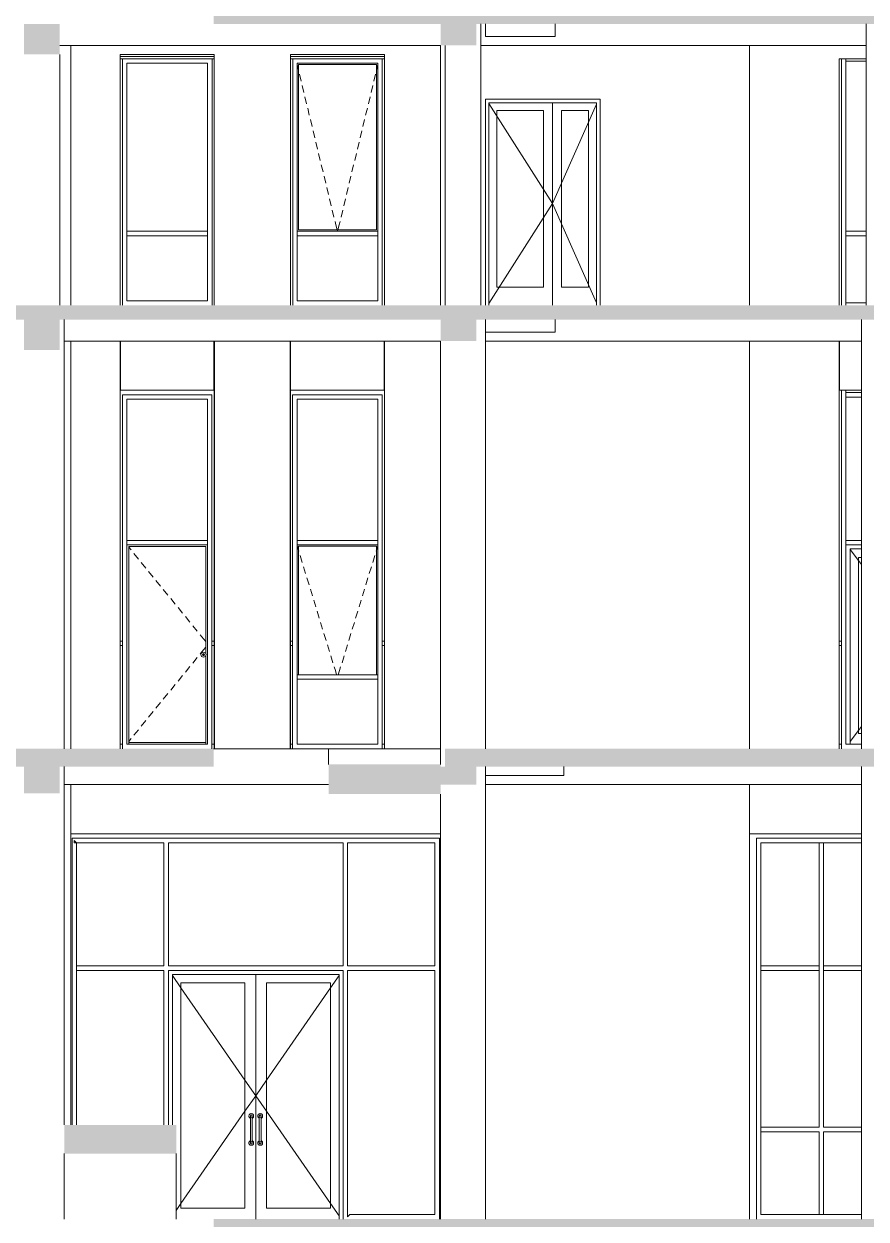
# Model space of a CAD drawing. Header units: millimetres. Extents: x 1499747 to 4230374, y -28481 to 441852.
# Drawn here: x 2360744 to 2370144, y -19785 to -6445 of the extents above; entities that cross this region are included whole.
import ezdxf
from ezdxf.xclip import XClip

# ---------------------------------------------------------------- set-up
doc = ezdxf.new("R2010")
doc.units = ezdxf.units.MM
doc.header["$MEASUREMENT"] = 0
doc.header["$XCLIPFRAME"] = 0
for name, color, linetype, lineweight in [('1 Разрез_23_Витраж где быссейн_Ном._пера__1_Ном._пера__7', 7, 'Continuous', 18), ('1 Разрез_23_Витражные окна_Ном._пера__1_Ном._пера__7', 7, 'Continuous', 18), ('1 Разрез_23_Витражные окна_Ном._пера__92_Ном._пера__233', 233, 'Continuous', 18), ('1 Разрез_23_Выступы_Ном._пера__1_Ном._пера__7', 7, 'Continuous', 18), ('1 Разрез_23_Двери Archicad_Ном._пера__3_Ном._пера__30', 30, 'Continuous', 18), ('1 Разрез_23_Конструктив - Балки_Ном._пера__10_Ном._пера__134', 134, 'Continuous', 18), ('1 Разрез_23_Конструктив - Балки_Ном._пера__7', 7, 'Continuous', 18), ('1 Разрез_23_Конструктив - Колонны_Ном._пера__8_Ном._пера__12', 12, 'Continuous', 18), ('1 Разрез_23_Конструктив - Отвестрия для Шахты в перекрытие_Ном._пера__1_Ном._пера__7', 7, 'Continuous', 18), ('1 Разрез_23_Конструктив - Перекрытия_Ном._пера__1_Ном._пера__7', 7, 'Continuous', 18), ('1 Разрез_23_Конструктив - Перекрытия_Ном._пера__7', 7, 'Continuous', 18), ('1 Разрез_23_Конструктив - Стены Ненесущие Газоблок_Ном._пера__87_Ном._пера__251', 251, 'Continuous', 18), ('1 Разрез_23_Лестница_Ном._пера__7', 7, 'Continuous', 18), ('1 Разрез_23_Лестница_Ном._пера__91_Ном._пера__171', 171, 'Continuous', 18), ('1 Разрез_23_Окна Archicad_Ном._пера__87_Ном._пера__251', 251, 'Continuous', 18)]:
    doc.layers.add(name, color=color, linetype=linetype, lineweight=lineweight)
doc.layers.add('Чертеж и Рисунок', color=7, linetype='Continuous')

# ---------------------------------------------------------------- blocks, each defined once
blk = doc.blocks.new('Чертеж_1_23', base_point=(1274000, 29700))
at = {"layer": '1 Разрез_23_Конструктив - Балки_Ном._пера__7', "linetype": 'Continuous'}
for points in [[(1254542, 21230), (1254542, 20890), (1254942, 20890), (1254942, 21230)], [(1259592, 21230), (1259192, 21230), (1259192, 20990), (1259592, 20990)], [(1254942, 17930), (1254542, 17930), (1254542, 17590), (1254942, 17590)], [(1259592, 17930), (1259192, 17930), (1259192, 17690), (1259592, 17690)], [(1254942, 12940), (1254542, 12940), (1254542, 12640), (1254942, 12640)], [(1259592, 12940), (1259192, 12940), (1259192, 12740), (1259592, 12740)]]:
    blk.add_hatch(color=256, dxfattribs=at).paths.add_polyline_path(points)
at = {"layer": '1 Разрез_23_Конструктив - Перекрытия_Ном._пера__7', "linetype": 'Continuous'}
for points in [[(1256659, 21390), (1256659, 21230), (1277992, 21230), (1277992, 21390)], [(1240392, 18090), (1240392, 17930), (1256659, 17930), (1256659, 18090)], [(1256659, 18090), (1256659, 17930), (1277992, 17930), (1277992, 18090)], [(1240392, 12940), (1256659, 12940), (1256659, 13140), (1240392, 13140)], [(1259242, 13140), (1259242, 12940), (1277991, 12940), (1277991, 13140)], [(1256659, 7890), (1256659, 7690), (1277991, 7690), (1277991, 7890)]]:
    blk.add_hatch(color=256, dxfattribs=at).paths.add_polyline_path(points)
at = {"layer": '1 Разрез_23_Лестница_Ном._пера__7', "linetype": 'Continuous'}
for points in [[(1259192, 12965), (1257942, 12965), (1257942, 12634), (1258042, 12634), (1258467, 12634), (1258667, 12634), (1259092, 12634), (1259192, 12634)], [(1254992, 8940), (1254992, 8620), (1256242, 8620), (1256242, 8940)]]:
    blk.add_hatch(color=256, dxfattribs=at).paths.add_polyline_path(points)
at = {"layer": '1 Разрез_23_Витраж где быссейн_Ном._пера__1_Ном._пера__7', "linetype": 'Continuous'}
for p, q in [((1255616, 14340), (1255641, 14340)), ((1255616, 14290), (1255641, 14290)), ((1256641, 14340), (1256666, 14340)), ((1256641, 14290), (1256666, 14290)), ((1257516, 14340), (1257541, 14340)), ((1257516, 14290), (1257541, 14290)), ((1258541, 14340), (1258566, 14340)), ((1258541, 14290), (1258566, 14290)), ((1263642, 14340), (1263667, 14340)), ((1263642, 14290), (1263667, 14290)), ((1255616, 13190), (1255641, 13190)), ((1256641, 13190), (1256666, 13190)), ((1257516, 13190), (1257541, 13190)), ((1258541, 13190), (1258566, 13190)), ((1263642, 13190), (1263667, 13190))]:
    blk.add_line(p, q, dxfattribs=at)
at = {"layer": '1 Разрез_23_Витражные окна_Ном._пера__1_Ном._пера__7', "linetype": 'Continuous'}
for p, q in [((1255642, 20490), (1255642, 20840)), ((1256142, 20840), (1255642, 20840)), ((1256642, 20840), (1256142, 20840)), ((1256642, 20490), (1256642, 20840)), ((1257542, 20490), (1257542, 20840)), ((1258042, 20840), (1257542, 20840)), ((1258542, 20840), (1258042, 20840)), ((1258542, 20490), (1258542, 20840)), ((1263667, 20840), (1263667, 18890)), ((1263717, 20840), (1263717, 20815)), ((1263717, 20815), (1263942, 20815)), ((1263717, 20815), (1263717, 18915)), ((1255692, 20490), (1255692, 20790)), ((1256142, 20790), (1255692, 20790)), ((1256592, 20790), (1256142, 20790)), ((1256592, 20490), (1256592, 20790)), ((1257592, 20490), (1257592, 20790)), ((1258042, 20790), (1257592, 20790)), ((1257607, 20775), (1258477, 20775)), ((1257607, 18930), (1257607, 20775)), ((1258492, 20790), (1258042, 20790)), ((1258477, 20775), (1258477, 18930)), ((1258492, 20490), (1258492, 20790)), ((1255642, 19090), (1255642, 20490)), ((1255692, 19090), (1255692, 20490)), ((1256592, 19090), (1256592, 20490)), ((1256642, 19090), (1256642, 20490)), ((1257542, 19090), (1257542, 20490)), ((1257592, 19090), (1257592, 20490)), ((1258492, 19090), (1258492, 20490)), ((1258542, 19090), (1258542, 20490)), ((1255642, 18890), (1255642, 19090)), ((1255692, 18915), (1255692, 19090)), ((1256592, 18890), (1256592, 19090)), ((1256642, 18890), (1256642, 19090)), ((1257542, 18890), (1257542, 19090)), ((1257592, 18915), (1257592, 19090)), ((1258492, 18890), (1258492, 19090)), ((1258542, 18890), (1258542, 19090)), ((1255642, 18090), (1255642, 18890)), ((1255692, 18890), (1255692, 18915)), ((1255692, 18915), (1256142, 18915)), ((1255692, 18865), (1255692, 18890)), ((1255692, 18865), (1256142, 18865)), ((1255692, 18140), (1255692, 18865)), ((1256142, 18915), (1256592, 18915)), ((1256142, 18865), (1256592, 18865)), ((1256592, 18140), (1256592, 18890)), ((1256642, 18090), (1256642, 18890)), ((1257542, 18090), (1257542, 18890)), ((1257592, 18890), (1257592, 18915)), ((1257592, 18915), (1258042, 18915)), ((1257592, 18865), (1257592, 18890)), ((1257592, 18865), (1258042, 18865)), ((1257592, 18140), (1257592, 18865)), ((1258477, 18930), (1257607, 18930)), ((1258042, 18915), (1258492, 18915)), ((1258042, 18865), (1258492, 18865)), ((1258492, 18140), (1258492, 18890)), ((1258542, 18090), (1258542, 18890)), ((1263667, 18890), (1263667, 18090)), ((1263942, 18915), (1263717, 18915)), ((1263717, 18915), (1263717, 18890)), ((1263717, 18890), (1263717, 18865)), ((1263717, 18865), (1263717, 18115)), ((1263942, 18865), (1263717, 18865)), ((1255692, 18140), (1256142, 18140)), ((1256142, 18140), (1256592, 18140)), ((1257592, 18140), (1258042, 18140)), ((1258042, 18140), (1258492, 18140)), ((1263942, 18115), (1263717, 18115)), ((1263717, 18115), (1263717, 18090)), ((1255641, 17090), (1256550, 17090)), ((1255641, 17090), (1255641, 15440)), ((1256550, 17090), (1256641, 17090)), ((1256641, 15440), (1256641, 17090)), ((1257541, 17090), (1258541, 17090)), ((1257541, 15440), (1257541, 17090)), ((1258541, 15440), (1258541, 17090)), ((1263667, 17140), (1263667, 17090)), ((1263667, 17090), (1263667, 15440)), ((1263717, 17140), (1263717, 17115)), ((1263717, 17115), (1263892, 17115)), ((1263717, 17115), (1263717, 17090)), ((1263717, 17090), (1263717, 17065)), ((1255691, 17040), (1256550, 17040)), ((1255691, 17040), (1255691, 15465)), ((1256550, 17040), (1256591, 17040)), ((1256591, 15465), (1256591, 17040)), ((1257591, 17040), (1258491, 17040)), ((1257591, 15465), (1257591, 17040)), ((1258491, 15465), (1258491, 17040)), ((1263717, 17065), (1263892, 17065)), ((1263717, 17065), (1263717, 15465)), ((1255641, 15440), (1255641, 13140)), ((1256550, 15465), (1255691, 15465)), ((1255691, 15465), (1255691, 15440)), ((1255691, 15440), (1255691, 15415)), ((1255691, 15415), (1255691, 13190)), ((1256550, 15415), (1255691, 15415)), ((1255711, 13190), (1255711, 15395)), ((1255711, 15395), (1256571, 15395)), ((1256591, 15465), (1256550, 15465)), ((1256591, 15415), (1256550, 15415)), ((1256571, 15395), (1256571, 14201)), ((1256591, 15440), (1256591, 15465)), ((1256591, 15415), (1256591, 15440)), ((1256591, 13190), (1256591, 15415)), ((1256641, 13140), (1256641, 15440)), ((1257541, 13940), (1257541, 15440)), ((1257591, 15440), (1257591, 15465)), ((1257591, 15465), (1258491, 15465)), ((1257591, 15415), (1257591, 15440)), ((1257591, 13940), (1257591, 15415)), ((1257591, 15415), (1258491, 15415)), ((1257606, 15400), (1258476, 15400)), ((1257606, 13965), (1257606, 15400)), ((1258476, 15400), (1258476, 13965)), ((1258491, 15440), (1258491, 15465)), ((1258491, 15415), (1258491, 15440)), ((1258491, 13965), (1258491, 15415)), ((1258541, 13940), (1258541, 15440)), ((1263667, 15440), (1263667, 13140)), ((1263717, 15465), (1263892, 15465)), ((1263717, 15465), (1263717, 15440)), ((1263717, 15440), (1263717, 15415)), ((1263717, 15415), (1263717, 13190)), ((1263717, 15415), (1263892, 15415)), ((1263762, 13190), (1263762, 15370)), ((1263762, 15370), (1263892, 15370)), ((1263857, 15275), (1263892, 15275)), ((1263857, 13310), (1263857, 15275)), ((1256517, 14190), (1256525, 14211)), ((1256525, 14169), (1256517, 14190)), ((1256525, 14211), (1256546, 14219)), ((1256546, 14160), (1256525, 14169)), ((1256535, 14190), (1256538, 14198)), ((1256538, 14182), (1256535, 14190)), ((1256536, 14190), (1256539, 14197)), ((1256539, 14182), (1256536, 14190)), ((1256538, 14198), (1256546, 14201)), ((1256546, 14178), (1256538, 14182)), ((1256539, 14197), (1256545, 14200)), ((1256545, 14180), (1256539, 14182)), ((1256545, 14200), (1256546, 14200)), ((1256545, 14197), (1256545, 14200)), ((1256545, 14200), (1256545, 14200)), ((1256545, 14200), (1256548, 14200)), ((1256545, 14190), (1256545, 14197)), ((1256545, 14183), (1256545, 14190)), ((1256545, 14180), (1256545, 14183)), ((1256546, 14179), (1256545, 14180)), ((1256545, 14180), (1256545, 14180)), ((1256545, 14180), (1256548, 14180)), ((1256546, 14219), (1256567, 14211)), ((1256546, 14201), (1256554, 14198)), ((1256546, 14200), (1256548, 14200)), ((1256554, 14182), (1256546, 14178)), ((1256548, 14180), (1256546, 14179)), ((1256567, 14169), (1256546, 14160)), ((1256548, 14200), (1256554, 14197)), ((1256548, 14197), (1256548, 14200)), ((1256548, 14200), (1256548, 14200)), ((1256548, 14190), (1256548, 14197)), ((1256548, 14183), (1256548, 14190)), ((1256548, 14180), (1256548, 14183)), ((1256554, 14182), (1256548, 14180)), ((1256548, 14180), (1256548, 14180)), ((1256554, 14198), (1256558, 14190)), ((1256554, 14197), (1256557, 14190)), ((1256557, 14190), (1256554, 14182)), ((1256558, 14190), (1256554, 14182)), ((1256567, 14211), (1256576, 14190)), ((1256576, 14190), (1256567, 14169)), ((1256571, 14178), (1256571, 13190)), ((1257541, 13140), (1257541, 13940)), ((1258491, 13965), (1257591, 13965)), ((1257591, 13190), (1257591, 13940)), ((1258491, 13915), (1257591, 13915)), ((1258491, 13940), (1258491, 13965)), ((1258491, 13915), (1258491, 13940)), ((1258491, 13190), (1258491, 13915)), ((1258541, 13140), (1258541, 13940)), ((1256571, 13210), (1255711, 13210)), ((1263892, 13310), (1263857, 13310)), ((1255691, 13190), (1256550, 13190)), ((1256550, 13190), (1256591, 13190)), ((1257591, 13190), (1258491, 13190)), ((1263717, 13190), (1263892, 13190)), ((1255079, 12140), (1255104, 12140)), ((1255079, 12140), (1255079, 10690)), ((1255104, 12140), (1255924, 12140)), ((1255924, 12140), (1256129, 12140)), ((1256129, 12140), (1256744, 12140)), ((1256744, 12140), (1257564, 12140)), ((1257564, 12140), (1258129, 12140)), ((1258129, 12140), (1258384, 12140)), ((1258384, 12140), (1259179, 12140)), ((1259179, 10690), (1259179, 12140)), ((1262717, 11190), (1262717, 12140)), ((1263442, 12140), (1262717, 12140)), ((1263892, 12140), (1263442, 12140)), ((1255104, 12115), (1255104, 12090)), ((1255104, 12115), (1255129, 12090)), ((1255104, 12090), (1255129, 12090)), ((1255129, 12090), (1255924, 12090)), ((1255129, 12090), (1255129, 10715)), ((1255924, 12090), (1256104, 12090)), ((1256104, 12090), (1256104, 10715)), ((1256154, 12090), (1256744, 12090)), ((1256154, 12090), (1256154, 10715)), ((1256744, 12090), (1257564, 12090)), ((1257564, 12090), (1258104, 12090)), ((1258104, 12090), (1258104, 10715)), ((1258154, 12090), (1258384, 12090)), ((1258154, 12090), (1258154, 10715)), ((1258384, 12090), (1259129, 12090)), ((1259129, 10715), (1259129, 12090)), ((1262767, 11190), (1262767, 12090)), ((1263417, 12090), (1262767, 12090)), ((1263442, 12090), (1263417, 12090)), ((1263417, 11190), (1263417, 12090)), ((1263467, 12090), (1263442, 12090)), ((1263467, 11190), (1263467, 12090)), ((1263892, 12090), (1263467, 12090)), ((1262717, 10690), (1262717, 11190)), ((1262767, 10715), (1262767, 11190)), ((1263417, 10715), (1263417, 11190)), ((1263467, 10715), (1263467, 11190)), ((1255079, 10690), (1255079, 10155)), ((1255129, 10715), (1255129, 10690)), ((1255129, 10715), (1255924, 10715)), ((1255129, 10690), (1255129, 10665)), ((1255924, 10715), (1256104, 10715)), ((1256154, 10715), (1256744, 10715)), ((1256744, 10715), (1257564, 10715)), ((1257564, 10715), (1258104, 10715)), ((1258154, 10715), (1258384, 10715)), ((1258384, 10715), (1259129, 10715)), ((1259179, 10155), (1259179, 10690)), ((1262717, 10290), (1262717, 10690)), ((1262767, 10690), (1262767, 10715)), ((1262767, 10715), (1263417, 10715)), ((1262767, 10665), (1262767, 10690)), ((1263417, 10690), (1263417, 10715)), ((1263417, 10665), (1263417, 10690)), ((1263467, 10690), (1263467, 10715)), ((1263467, 10715), (1263892, 10715)), ((1263467, 10665), (1263467, 10690)), ((1255129, 10665), (1255129, 10155)), ((1255129, 10665), (1255924, 10665)), ((1255924, 10665), (1256104, 10665)), ((1256104, 10665), (1256104, 10155)), ((1256154, 10665), (1256744, 10665)), ((1256154, 10665), (1256154, 10155)), ((1256199, 8940), (1256199, 10620)), ((1256199, 10620), (1258059, 10620)), ((1256744, 10665), (1257564, 10665)), ((1257129, 10620), (1257129, 7890)), ((1257564, 10665), (1258104, 10665)), ((1258059, 10620), (1258059, 7890)), ((1258104, 10155), (1258104, 10665)), ((1258154, 10665), (1258384, 10665)), ((1258154, 10155), (1258154, 10665)), ((1258384, 10665), (1259129, 10665)), ((1259129, 10155), (1259129, 10665)), ((1262767, 10665), (1263417, 10665)), ((1262767, 10290), (1262767, 10665)), ((1263417, 10290), (1263417, 10665)), ((1263467, 10290), (1263467, 10665)), ((1263467, 10665), (1263892, 10665)), ((1256294, 10525), (1257009, 10525)), ((1256294, 8010), (1256294, 10525)), ((1257009, 10525), (1257009, 8010)), ((1257249, 8010), (1257249, 10525)), ((1257249, 10525), (1257964, 10525)), ((1257964, 10525), (1257964, 8010)), ((1262717, 8890), (1262717, 10290)), ((1262767, 8915), (1262767, 10290)), ((1263417, 8915), (1263417, 10290)), ((1263467, 8915), (1263467, 10290)), ((1255079, 10155), (1255079, 9685)), ((1255129, 10155), (1255129, 9685)), ((1256104, 10155), (1256104, 9685)), ((1256154, 10155), (1256154, 9685)), ((1258104, 9685), (1258104, 10155)), ((1258154, 9685), (1258154, 10155)), ((1259129, 9685), (1259129, 10155)), ((1259179, 9685), (1259179, 10155)), ((1255079, 9685), (1255079, 8940)), ((1255129, 9685), (1255129, 8940)), ((1256104, 9685), (1256104, 8940)), ((1256154, 9685), (1256154, 8940)), ((1258104, 9685), (1258104, 8395)), ((1258154, 9685), (1258154, 8395)), ((1259129, 8395), (1259129, 9685)), ((1259179, 8395), (1259179, 9685)), ((1257052, 9040), (1257053, 9044)), ((1257053, 9035), (1257052, 9040)), ((1257053, 9044), (1257054, 9049)), ((1257054, 9030), (1257053, 9035)), ((1257054, 9049), (1257056, 9053)), ((1257056, 9026), (1257054, 9030)), ((1257056, 9053), (1257058, 9057)), ((1257058, 9022), (1257056, 9026)), ((1257058, 9057), (1257062, 9060)), ((1257062, 9019), (1257058, 9022)), ((1257062, 9060), (1257066, 9063)), ((1257066, 9016), (1257062, 9019)), ((1257066, 9063), (1257070, 9065)), ((1257069, 9015), (1257066, 9016)), ((1257070, 9043), (1257069, 9041)), ((1257069, 9041), (1257069, 9040)), ((1257069, 9025), (1257069, 9040)), ((1257069, 8755), (1257069, 9025)), ((1257070, 9065), (1257074, 9066)), ((1257071, 9046), (1257070, 9045)), ((1257070, 9045), (1257070, 9043)), ((1257071, 9027), (1257070, 9027)), ((1257070, 9027), (1257070, 9026)), ((1257073, 9047), (1257071, 9046)), ((1257073, 9028), (1257071, 9027)), ((1257074, 9048), (1257073, 9047)), ((1257074, 9028), (1257073, 9028)), ((1257074, 9066), (1257079, 9067)), ((1257076, 9049), (1257074, 9048)), ((1257076, 9029), (1257074, 9028)), ((1257077, 9049), (1257076, 9049)), ((1257077, 9029), (1257076, 9029)), ((1257079, 9050), (1257077, 9049)), ((1257079, 9029), (1257077, 9029)), ((1257079, 9067), (1257084, 9066)), ((1257081, 9049), (1257079, 9050)), ((1257081, 9029), (1257079, 9029)), ((1257083, 9049), (1257081, 9049)), ((1257083, 9029), (1257081, 9029)), ((1257084, 9048), (1257083, 9049)), ((1257084, 9028), (1257083, 9029)), ((1257084, 9066), (1257088, 9065)), ((1257086, 9047), (1257084, 9048)), ((1257086, 9028), (1257084, 9028)), ((1257087, 9046), (1257086, 9047)), ((1257087, 9027), (1257086, 9028)), ((1257088, 9045), (1257087, 9046)), ((1257088, 9027), (1257087, 9027)), ((1257088, 9065), (1257093, 9063)), ((1257089, 9043), (1257088, 9045)), ((1257089, 9026), (1257088, 9027)), ((1257089, 9041), (1257089, 9043)), ((1257089, 9040), (1257089, 9041)), ((1257089, 9025), (1257089, 9040)), ((1257089, 8755), (1257089, 9025)), ((1257093, 9016), (1257089, 9015)), ((1257093, 9063), (1257096, 9060)), ((1257096, 9019), (1257093, 9016)), ((1257096, 9060), (1257100, 9057)), ((1257100, 9022), (1257096, 9019)), ((1257100, 9057), (1257103, 9053)), ((1257103, 9026), (1257100, 9022)), ((1257103, 9053), (1257104, 9049)), ((1257104, 9030), (1257103, 9026)), ((1257104, 9049), (1257106, 9044)), ((1257106, 9035), (1257104, 9030)), ((1257106, 9044), (1257106, 9040)), ((1257106, 9040), (1257106, 9035)), ((1257153, 9044), (1257152, 9040)), ((1257152, 9040), (1257153, 9035)), ((1257154, 9049), (1257153, 9044)), ((1257153, 9035), (1257154, 9030)), ((1257156, 9053), (1257154, 9049)), ((1257154, 9030), (1257156, 9026)), ((1257158, 9057), (1257156, 9053)), ((1257156, 9026), (1257158, 9022)), ((1257162, 9060), (1257158, 9057)), ((1257158, 9022), (1257162, 9019)), ((1257166, 9063), (1257162, 9060)), ((1257162, 9019), (1257166, 9016)), ((1257170, 9065), (1257166, 9063)), ((1257166, 9016), (1257169, 9015)), ((1257169, 9041), (1257170, 9043)), ((1257169, 9040), (1257169, 9041)), ((1257169, 9025), (1257169, 9040)), ((1257169, 8755), (1257169, 9025)), ((1257174, 9066), (1257170, 9065)), ((1257170, 9045), (1257171, 9046)), ((1257170, 9043), (1257170, 9045)), ((1257170, 9026), (1257170, 9027)), ((1257170, 9027), (1257171, 9027)), ((1257171, 9046), (1257173, 9047)), ((1257171, 9027), (1257173, 9028)), ((1257173, 9047), (1257174, 9048)), ((1257173, 9028), (1257174, 9028)), ((1257179, 9067), (1257174, 9066)), ((1257174, 9048), (1257176, 9049)), ((1257174, 9028), (1257176, 9029)), ((1257176, 9049), (1257177, 9049)), ((1257176, 9029), (1257177, 9029)), ((1257177, 9049), (1257179, 9050)), ((1257177, 9029), (1257179, 9029)), ((1257184, 9066), (1257179, 9067)), ((1257179, 9050), (1257181, 9049)), ((1257179, 9029), (1257181, 9029)), ((1257181, 9049), (1257183, 9049)), ((1257181, 9029), (1257183, 9029)), ((1257183, 9049), (1257184, 9048)), ((1257183, 9029), (1257184, 9028)), ((1257188, 9065), (1257184, 9066)), ((1257184, 9048), (1257186, 9047)), ((1257184, 9028), (1257186, 9028)), ((1257186, 9047), (1257187, 9046)), ((1257186, 9028), (1257187, 9027)), ((1257187, 9046), (1257188, 9045)), ((1257187, 9027), (1257188, 9027)), ((1257193, 9063), (1257188, 9065)), ((1257188, 9045), (1257189, 9043)), ((1257188, 9027), (1257189, 9026)), ((1257189, 9043), (1257189, 9041)), ((1257189, 9041), (1257189, 9040)), ((1257189, 9025), (1257189, 9040)), ((1257189, 8755), (1257189, 9025)), ((1257189, 9015), (1257193, 9016)), ((1257196, 9060), (1257193, 9063)), ((1257193, 9016), (1257196, 9019)), ((1257200, 9057), (1257196, 9060)), ((1257196, 9019), (1257200, 9022)), ((1257203, 9053), (1257200, 9057)), ((1257200, 9022), (1257203, 9026)), ((1257204, 9049), (1257203, 9053)), ((1257203, 9026), (1257204, 9030)), ((1257206, 9044), (1257204, 9049)), ((1257204, 9030), (1257206, 9035)), ((1257206, 9040), (1257206, 9044)), ((1257206, 9035), (1257206, 9040)), ((1262717, 7890), (1262717, 8890)), ((1262767, 8890), (1262767, 8915)), ((1262767, 8915), (1263417, 8915)), ((1262767, 8865), (1262767, 8890)), ((1262767, 7940), (1262767, 8865)), ((1262767, 8865), (1263417, 8865)), ((1263417, 7940), (1263417, 8865)), ((1263467, 8915), (1263892, 8915)), ((1263467, 7940), (1263467, 8865)), ((1263467, 8865), (1263892, 8865)), ((1257052, 8740), (1257053, 8744)), ((1257053, 8735), (1257052, 8740)), ((1257053, 8744), (1257054, 8749)), ((1257054, 8730), (1257053, 8735)), ((1257054, 8749), (1257056, 8753)), ((1257056, 8726), (1257054, 8730)), ((1257056, 8753), (1257058, 8757)), ((1257058, 8722), (1257056, 8726)), ((1257058, 8757), (1257062, 8760)), ((1257062, 8719), (1257058, 8722)), ((1257062, 8760), (1257066, 8763)), ((1257066, 8716), (1257062, 8719)), ((1257066, 8763), (1257069, 8765)), ((1257070, 8714), (1257066, 8716)), ((1257069, 8740), (1257069, 8755)), ((1257069, 8738), (1257069, 8740)), ((1257070, 8736), (1257069, 8738)), ((1257071, 8752), (1257070, 8753)), ((1257070, 8753), (1257070, 8753)), ((1257070, 8735), (1257070, 8736)), ((1257071, 8733), (1257070, 8735)), ((1257074, 8713), (1257070, 8714)), ((1257073, 8751), (1257071, 8752)), ((1257073, 8732), (1257071, 8733)), ((1257074, 8751), (1257073, 8751)), ((1257074, 8731), (1257073, 8732)), ((1257076, 8751), (1257074, 8751)), ((1257076, 8730), (1257074, 8731)), ((1257079, 8713), (1257074, 8713)), ((1257077, 8751), (1257076, 8751)), ((1257077, 8730), (1257076, 8730)), ((1257079, 8751), (1257077, 8751)), ((1257079, 8730), (1257077, 8730)), ((1257081, 8751), (1257079, 8751)), ((1257081, 8730), (1257079, 8730)), ((1257084, 8713), (1257079, 8713)), ((1257083, 8751), (1257081, 8751)), ((1257083, 8730), (1257081, 8730)), ((1257084, 8751), (1257083, 8751)), ((1257084, 8731), (1257083, 8730)), ((1257086, 8751), (1257084, 8751)), ((1257086, 8732), (1257084, 8731)), ((1257088, 8714), (1257084, 8713)), ((1257087, 8752), (1257086, 8751)), ((1257087, 8733), (1257086, 8732)), ((1257088, 8753), (1257087, 8752)), ((1257088, 8735), (1257087, 8733)), ((1257089, 8753), (1257088, 8753)), ((1257089, 8736), (1257088, 8735)), ((1257093, 8716), (1257088, 8714)), ((1257089, 8765), (1257093, 8763)), ((1257089, 8740), (1257089, 8755)), ((1257089, 8740), (1257089, 8738)), ((1257089, 8738), (1257089, 8736)), ((1257093, 8763), (1257096, 8760)), ((1257096, 8719), (1257093, 8716)), ((1257096, 8760), (1257100, 8757)), ((1257100, 8722), (1257096, 8719)), ((1257100, 8757), (1257103, 8753)), ((1257103, 8726), (1257100, 8722)), ((1257103, 8753), (1257104, 8749)), ((1257104, 8730), (1257103, 8726)), ((1257104, 8749), (1257106, 8744)), ((1257106, 8735), (1257104, 8730)), ((1257106, 8744), (1257106, 8740)), ((1257106, 8740), (1257106, 8735)), ((1257153, 8744), (1257152, 8740)), ((1257152, 8740), (1257153, 8735)), ((1257154, 8749), (1257153, 8744)), ((1257153, 8735), (1257154, 8730)), ((1257156, 8753), (1257154, 8749)), ((1257154, 8730), (1257156, 8726)), ((1257158, 8757), (1257156, 8753)), ((1257156, 8726), (1257158, 8722)), ((1257162, 8760), (1257158, 8757)), ((1257158, 8722), (1257162, 8719)), ((1257166, 8763), (1257162, 8760)), ((1257162, 8719), (1257166, 8716)), ((1257169, 8765), (1257166, 8763)), ((1257166, 8716), (1257170, 8714)), ((1257169, 8740), (1257169, 8755)), ((1257169, 8740), (1257169, 8738)), ((1257169, 8738), (1257170, 8736)), ((1257170, 8753), (1257170, 8753)), ((1257170, 8753), (1257171, 8752)), ((1257170, 8736), (1257170, 8735)), ((1257170, 8735), (1257171, 8733)), ((1257170, 8714), (1257174, 8713)), ((1257171, 8752), (1257173, 8751)), ((1257171, 8733), (1257173, 8732)), ((1257173, 8751), (1257174, 8751)), ((1257173, 8732), (1257174, 8731)), ((1257174, 8751), (1257176, 8751)), ((1257174, 8731), (1257176, 8730)), ((1257174, 8713), (1257179, 8713)), ((1257176, 8751), (1257177, 8751)), ((1257176, 8730), (1257177, 8730)), ((1257177, 8751), (1257179, 8751)), ((1257177, 8730), (1257179, 8730)), ((1257179, 8751), (1257181, 8751)), ((1257179, 8730), (1257181, 8730)), ((1257179, 8713), (1257184, 8713)), ((1257181, 8751), (1257183, 8751)), ((1257181, 8730), (1257183, 8730)), ((1257183, 8751), (1257184, 8751)), ((1257183, 8730), (1257184, 8731)), ((1257184, 8751), (1257186, 8751)), ((1257184, 8731), (1257186, 8732)), ((1257184, 8713), (1257188, 8714)), ((1257186, 8751), (1257187, 8752)), ((1257186, 8732), (1257187, 8733)), ((1257187, 8752), (1257188, 8753)), ((1257187, 8733), (1257188, 8735)), ((1257188, 8753), (1257189, 8753)), ((1257188, 8735), (1257189, 8736)), ((1257188, 8714), (1257193, 8716)), ((1257193, 8763), (1257189, 8765)), ((1257189, 8740), (1257189, 8755)), ((1257189, 8738), (1257189, 8740)), ((1257189, 8736), (1257189, 8738)), ((1257196, 8760), (1257193, 8763)), ((1257193, 8716), (1257196, 8719)), ((1257200, 8757), (1257196, 8760)), ((1257196, 8719), (1257200, 8722)), ((1257203, 8753), (1257200, 8757)), ((1257200, 8722), (1257203, 8726)), ((1257204, 8749), (1257203, 8753)), ((1257203, 8726), (1257204, 8730)), ((1257206, 8744), (1257204, 8749)), ((1257204, 8730), (1257206, 8735)), ((1257206, 8740), (1257206, 8744)), ((1257206, 8735), (1257206, 8740)), ((1258104, 8395), (1258104, 7890)), ((1258154, 8395), (1258154, 7915)), ((1259129, 7940), (1259129, 8395)), ((1259179, 7890), (1259179, 8395)), ((1257009, 8010), (1256294, 8010)), ((1257964, 8010), (1257249, 8010)), ((1258154, 7915), (1258179, 7940)), ((1258154, 7925), (1258164, 7925)), ((1258179, 7940), (1258384, 7940)), ((1258384, 7940), (1259129, 7940)), ((1262767, 7940), (1263417, 7940)), ((1263417, 7940), (1263442, 7940)), ((1263442, 7940), (1263467, 7940)), ((1263467, 7940), (1263892, 7940))]:
    blk.add_line(p, q, dxfattribs=at)
at = {"layer": '1 Разрез_23_Витражные окна_Ном._пера__92_Ном._пера__233', "linetype": 'Continuous'}
for p, q in [((1257592, 20774), (1257605, 20717)), ((1258492, 20774), (1258478, 20717)), ((1257617, 20668), (1257636, 20591)), ((1258466, 20668), (1258447, 20591)), ((1257648, 20542), (1257666, 20464)), ((1257678, 20416), (1257697, 20338)), ((1258405, 20416), (1258386, 20338)), ((1258436, 20542), (1258417, 20464)), ((1257709, 20289), (1257727, 20211)), ((1258375, 20289), (1258356, 20211)), ((1257739, 20163), (1257758, 20085)), ((1258344, 20163), (1258325, 20085)), ((1257770, 20036), (1257788, 19959)), ((1258314, 20036), (1258295, 19959)), ((1257800, 19910), (1257819, 19832)), ((1258283, 19910), (1258264, 19832)), ((1257831, 19784), (1257849, 19706)), ((1258253, 19784), (1258234, 19706)), ((1257861, 19657), (1257880, 19580)), ((1258222, 19657), (1258203, 19580)), ((1257892, 19531), (1257910, 19453)), ((1258192, 19531), (1258173, 19453)), ((1257922, 19405), (1257941, 19327)), ((1258161, 19405), (1258142, 19327)), ((1257953, 19278), (1257971, 19200)), ((1258131, 19278), (1258112, 19200)), ((1257983, 19152), (1258002, 19074)), ((1258100, 19152), (1258081, 19074)), ((1258014, 19025), (1258023, 18987)), ((1258023, 18987), (1258037, 18930)), ((1258060, 18987), (1258046, 18930)), ((1258070, 19025), (1258060, 18987)), ((1258037, 18930), (1258040, 18915)), ((1258046, 18930), (1258043, 18915)), ((1255711, 15389), (1255737, 15358)), ((1257591, 15403), (1257606, 15354)), ((1257606, 15354), (1257610, 15343)), ((1258476, 15354), (1258473, 15343)), ((1258491, 15403), (1258476, 15354)), ((1263762, 15363), (1263857, 15241)), ((1255769, 15319), (1255819, 15257)), ((1255851, 15218), (1255901, 15156)), ((1257624, 15295), (1257648, 15219)), ((1258458, 15295), (1258435, 15219)), ((1263857, 15241), (1263892, 15196)), ((1255933, 15117), (1255984, 15056)), ((1257662, 15171), (1257686, 15095)), ((1258420, 15171), (1258397, 15095)), ((1256015, 15017), (1256066, 14955)), ((1257700, 15047), (1257724, 14970)), ((1258382, 15047), (1258359, 14970)), ((1256097, 14916), (1256148, 14854)), ((1256180, 14815), (1256230, 14753)), ((1257739, 14922), (1257762, 14846)), ((1258344, 14922), (1258320, 14846)), ((1256262, 14715), (1256312, 14653)), ((1257777, 14798), (1257800, 14722)), ((1258306, 14798), (1258282, 14722)), ((1256344, 14614), (1256395, 14552)), ((1257815, 14674), (1257838, 14597)), ((1257853, 14550), (1257876, 14473)), ((1258230, 14550), (1258206, 14473)), ((1258268, 14674), (1258244, 14597)), ((1256426, 14513), (1256477, 14451)), ((1256508, 14412), (1256546, 14367)), ((1257891, 14425), (1257914, 14349)), ((1258192, 14425), (1258168, 14349)), ((1256546, 14367), (1256571, 14335)), ((1256546, 14243), (1256571, 14274)), ((1257929, 14301), (1257952, 14224)), ((1258153, 14301), (1258130, 14224)), ((1256426, 14096), (1256477, 14158)), ((1256508, 14197), (1256546, 14243)), ((1257967, 14177), (1257990, 14100)), ((1258115, 14177), (1258092, 14100)), ((1256344, 13995), (1256395, 14057)), ((1258005, 14052), (1258018, 14011)), ((1258018, 14011), (1258032, 13965)), ((1258065, 14011), (1258050, 13965)), ((1258077, 14052), (1258065, 14011)), ((1256262, 13895), (1256312, 13957)), ((1256097, 13693), (1256148, 13755)), ((1256180, 13794), (1256230, 13856)), ((1256015, 13593), (1256066, 13654)), ((1255933, 13492), (1255984, 13554)), ((1255769, 13290), (1255819, 13352)), ((1255851, 13391), (1255901, 13453)), ((1263762, 13222), (1263857, 13343)), ((1263857, 13343), (1263892, 13388)), ((1255711, 13220), (1255737, 13252)), ((1256199, 10609), (1256294, 10472)), ((1258059, 10609), (1257964, 10472)), ((1256294, 10472), (1257009, 9440)), ((1257964, 10472), (1257249, 9440)), ((1257009, 9440), (1257129, 9267)), ((1257249, 9440), (1257129, 9267)), ((1257009, 9094), (1257129, 9267)), ((1257249, 9094), (1257129, 9267)), ((1256294, 8063), (1257009, 9094)), ((1257964, 8063), (1257249, 9094)), ((1256242, 7987), (1256294, 8063)), ((1258059, 7926), (1257964, 8063))]:
    blk.add_line(p, q, dxfattribs=at)
at = {"layer": '1 Разрез_23_Выступы_Ном._пера__1_Ном._пера__7', "linetype": 'Continuous'}
for p, q in [((1256667, 20867), (1255617, 20867)), ((1255642, 20840), (1255617, 20840)), ((1256667, 20840), (1256642, 20840)), ((1258567, 20867), (1257517, 20867)), ((1257542, 20840), (1257517, 20840)), ((1258567, 20840), (1258542, 20840))]:
    blk.add_line(p, q, dxfattribs=at)
at = {"layer": '1 Разрез_23_Двери Archicad_Ном._пера__3_Ном._пера__30', "linetype": 'Continuous'}
for p, q in [((1259692, 20390), (1260972, 20390)), ((1259732, 20350), (1259732, 18090)), ((1260932, 20350), (1259732, 20350)), ((1259732, 20343), (1260442, 19226)), ((1260442, 20350), (1260442, 18090)), ((1260932, 20334), (1260442, 19226)), ((1260932, 18090), (1260932, 20350)), ((1260972, 20390), (1260972, 20350)), ((1260972, 20350), (1260972, 18090)), ((1259820, 18290), (1259820, 20262)), ((1259820, 20262), (1260342, 20262)), ((1260342, 20262), (1260342, 18290)), ((1260542, 20262), (1260542, 18290)), ((1260844, 20262), (1260542, 20262)), ((1260844, 18290), (1260844, 20262)), ((1259732, 18109), (1260442, 19226)), ((1260932, 18117), (1260442, 19226)), ((1260342, 18290), (1259820, 18290)), ((1260542, 18290), (1260844, 18290))]:
    blk.add_line(p, q, dxfattribs=at)
at = {"layer": '1 Разрез_23_Конструктив - Балки_Ном._пера__10_Ном._пера__134', "linetype": 'Continuous'}
for p, q in [((1256659, 20990), (1254942, 20990)), ((1256659, 20990), (1259192, 20990)), ((1259642, 20990), (1263942, 20990)), ((1256659, 17690), (1254992, 17690)), ((1256659, 17690), (1259192, 17690)), ((1259692, 17690), (1263892, 17690)), ((1256659, 12740), (1254992, 12740)), ((1256659, 12740), (1257942, 12740)), ((1259692, 12740), (1263892, 12740))]:
    blk.add_line(p, q, dxfattribs=at)
at = {"layer": '1 Разрез_23_Конструктив - Колонны_Ном._пера__8_Ном._пера__12', "linetype": 'Continuous'}
for p, q in [((1259642, 18090), (1259642, 21230)), ((1263942, 18090), (1263942, 21230)), ((1255067, 18090), (1255067, 20990)), ((1259192, 18090), (1259192, 20990)), ((1259242, 18090), (1259242, 20990)), ((1262642, 18090), (1262642, 20990)), ((1254942, 18090), (1254942, 20890)), ((1259692, 18090), (1259692, 20390)), ((1254992, 13140), (1254992, 17930)), ((1263892, 13140), (1263892, 17930)), ((1259692, 13140), (1259692, 17790)), ((1255067, 13140), (1255067, 17690)), ((1259192, 13140), (1259192, 17690)), ((1262642, 13140), (1262642, 17690)), ((1254992, 8940), (1254992, 12940)), ((1259692, 7890), (1259692, 12940)), ((1263892, 7890), (1263892, 12940)), ((1255067, 8940), (1255067, 12740)), ((1262642, 7890), (1262642, 12740)), ((1259192, 7890), (1259192, 12634))]:
    blk.add_line(p, q, dxfattribs=at)
at = {"layer": '1 Разрез_23_Конструктив - Отвестрия для Шахты в перекрытие_Ном._пера__1_Ном._пера__7', "linetype": 'Continuous'}
for p, q in [((1259692, 21090), (1259692, 21230)), ((1260472, 21090), (1260472, 21230)), ((1260472, 21090), (1259692, 21090)), ((1259692, 17790), (1259692, 17930)), ((1260472, 17790), (1260472, 17930)), ((1260472, 17790), (1259692, 17790)), ((1260567, 12840), (1259692, 12840)), ((1260567, 12840), (1260567, 12940))]:
    blk.add_line(p, q, dxfattribs=at)
at = {"layer": '1 Разрез_23_Конструктив - Перекрытия_Ном._пера__1_Ном._пера__7', "linetype": 'Continuous'}
blk.add_line((1256659, 13140), (1257942, 13140), dxfattribs=at)
at = {"layer": '1 Разрез_23_Конструктив - Стены Ненесущие Газоблок_Ном._пера__87_Ном._пера__251', "linetype": 'Continuous'}
for p, q in [((1255615, 13140), (1255615, 17690)), ((1255616, 17140), (1255616, 17690)), ((1255619, 17690), (1255619, 17141)), ((1256663, 17141), (1256663, 17690)), ((1256666, 17690), (1256666, 13140)), ((1256668, 17690), (1256668, 13140)), ((1257515, 13140), (1257515, 17690)), ((1257516, 17140), (1257516, 17690)), ((1257519, 17690), (1257519, 17141)), ((1258563, 17141), (1258563, 17690)), ((1258566, 13140), (1258566, 17690)), ((1258568, 17690), (1258568, 13140)), ((1263640, 13140), (1263640, 17690)), ((1263642, 13140), (1263642, 17690)), ((1263645, 17690), (1263645, 17140)), ((1255619, 17140), (1255619, 17141)), ((1255619, 17141), (1256663, 17141)), ((1256663, 17140), (1256663, 17141)), ((1257519, 17140), (1257519, 17141)), ((1257519, 17141), (1258563, 17141)), ((1258563, 17140), (1258563, 17141))]:
    blk.add_line(p, q, dxfattribs=at)
at = {"layer": '1 Разрез_23_Лестница_Ном._пера__91_Ном._пера__171', "linetype": 'Continuous'}
for p, q in [((1257942, 13140), (1259192, 13140)), ((1257942, 13140), (1257942, 12965)), ((1259192, 12965), (1259192, 13140)), ((1254992, 8620), (1254992, 8589)), ((1254992, 8589), (1254992, 8531)), ((1256242, 8589), (1256242, 8620)), ((1256242, 8531), (1256242, 8589)), ((1254992, 8531), (1254992, 8473)), ((1254992, 8473), (1254992, 8414)), ((1254992, 8414), (1254992, 8356)), ((1256242, 8473), (1256242, 8531)), ((1256242, 8414), (1256242, 8473)), ((1256242, 8356), (1256242, 8414)), ((1254992, 8356), (1254992, 8298)), ((1254992, 8298), (1254992, 8239)), ((1256242, 8298), (1256242, 8356)), ((1256242, 8239), (1256242, 8298)), ((1254992, 8239), (1254992, 8181)), ((1254992, 8181), (1254992, 8123)), ((1256242, 8181), (1256242, 8239)), ((1256242, 8123), (1256242, 8181)), ((1254992, 8123), (1254992, 8064)), ((1254992, 8064), (1254992, 8006)), ((1254992, 8006), (1254992, 7948)), ((1256242, 8064), (1256242, 8123)), ((1256242, 8006), (1256242, 8064)), ((1256242, 7948), (1256242, 8006)), ((1254992, 7948), (1254992, 7890)), ((1256242, 7890), (1256242, 7948))]:
    blk.add_line(p, q, dxfattribs=at)
at = {"layer": '1 Разрез_23_Окна Archicad_Ном._пера__87_Ном._пера__251', "linetype": 'Continuous'}
for p, q in [((1255617, 20890), (1256667, 20890)), ((1255617, 18090), (1255617, 20890)), ((1256667, 20890), (1256667, 18090)), ((1257517, 18090), (1257517, 20890)), ((1257517, 20890), (1258567, 20890)), ((1258567, 20890), (1258567, 18090)), ((1263642, 18090), (1263642, 20840)), ((1263642, 20840), (1263942, 20840)), ((1255616, 13140), (1255616, 17140)), ((1255616, 17140), (1255617, 17140)), ((1255617, 17140), (1255618, 17140)), ((1255618, 17140), (1255619, 17140)), ((1255619, 17140), (1255619, 17140)), ((1256663, 17140), (1255619, 17140)), ((1255619, 17140), (1255619, 17140)), ((1256663, 17140), (1256663, 17140)), ((1256663, 17140), (1256664, 17140)), ((1256664, 17140), (1256665, 17140)), ((1256665, 17140), (1256666, 17140)), ((1256666, 17140), (1256666, 17140)), ((1256666, 17139), (1256666, 17140)), ((1256666, 17137), (1256666, 17137)), ((1257516, 13140), (1257516, 17140)), ((1257516, 17140), (1257517, 17140)), ((1257517, 17140), (1257518, 17140)), ((1257518, 17140), (1257519, 17140)), ((1257519, 17140), (1257519, 17140)), ((1258563, 17140), (1257519, 17140)), ((1257519, 17140), (1257519, 17140)), ((1258563, 17140), (1258563, 17140)), ((1258563, 17140), (1258564, 17140)), ((1258564, 17140), (1258565, 17140)), ((1258565, 17140), (1258566, 17140)), ((1258566, 17140), (1258566, 17140)), ((1258566, 17139), (1258566, 17140)), ((1258566, 17137), (1258566, 17137)), ((1263643, 17140), (1263642, 17140)), ((1263642, 17140), (1263642, 17140)), ((1263644, 17140), (1263643, 17140)), ((1263645, 17140), (1263644, 17140)), ((1263892, 17140), (1263645, 17140)), ((1255067, 12190), (1259192, 12190)), ((1262642, 12190), (1263892, 12190))]:
    blk.add_line(p, q, dxfattribs=at)

msp = doc.modelspace()

# ---------------------------------------------------------------- block references
at = {"layer": 'Чертеж и Рисунок', "linetype": 'Continuous'}
ref = msp.add_blockref('Чертеж_1_23', (2380202.85824, 2025.38887), dxfattribs=at)
XClip(ref).set_block_clipping_path([(1232000, -268.1255947253), (1316000, 59668.1255947259)])

doc.saveas('drawing.dxf')
